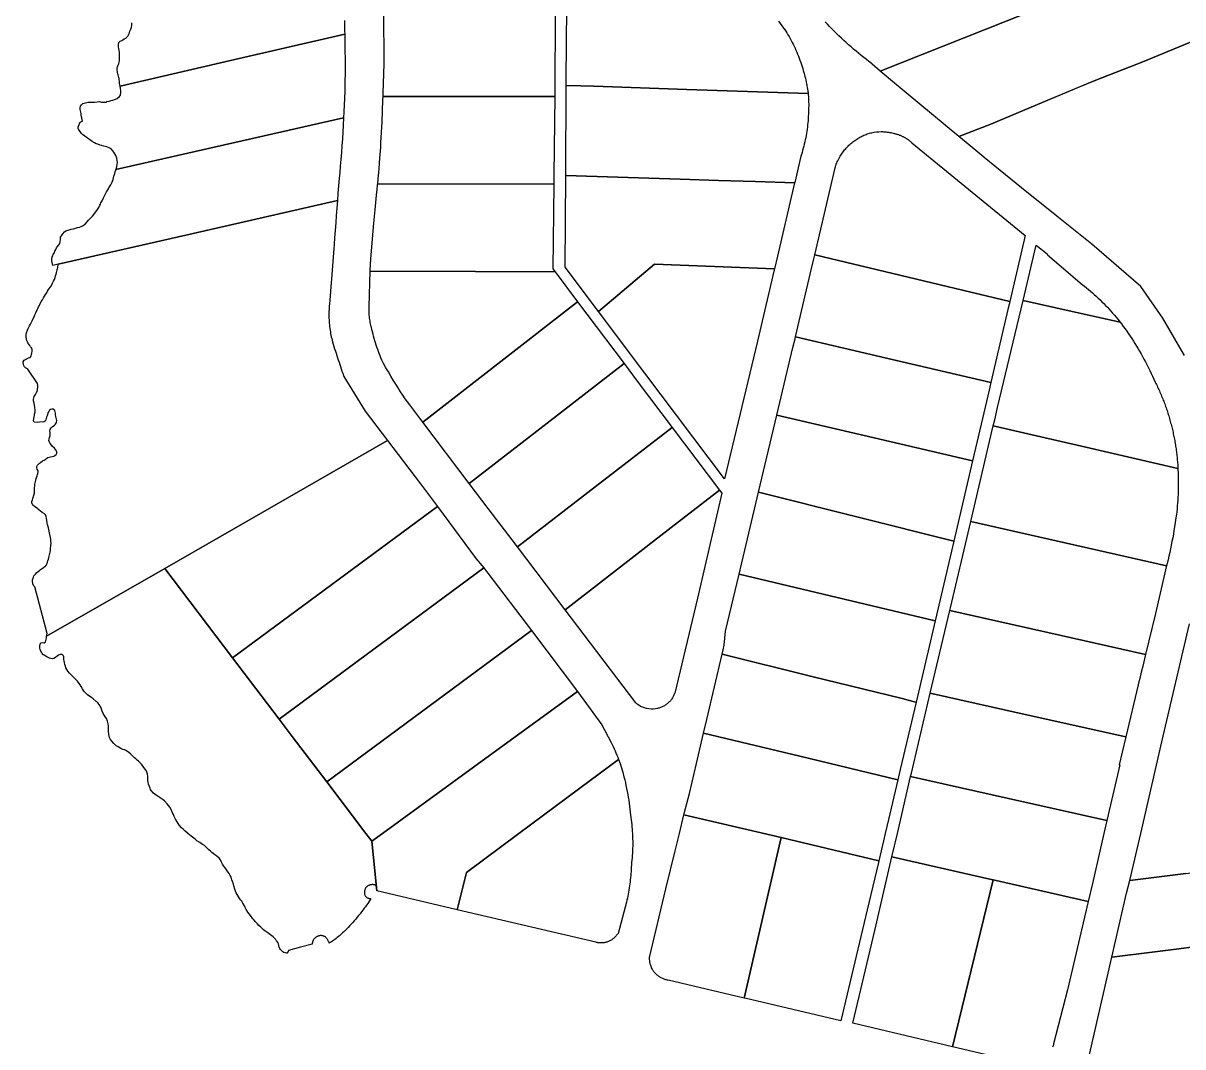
# Model space of a CAD drawing. Header units: metres. Extents: x 3 to 1005126, y 39 to 4383651.
# Drawn here: x 478398.3 to 478694.4, y 4365740.9 to 4366002.3 of the extents above; entities that cross this region are included whole.
import ezdxf

# ---------------------------------------------------------------- set-up
doc = ezdxf.new("R2010")
doc.units = ezdxf.units.M
doc.header["$MEASUREMENT"] = 0
doc.layers.add('TM_Llucmajor', color=7, linetype='Continuous')

msp = doc.modelspace()

# ---------------------------------------------------------------- linework, layer by layer
at = {"layer": 'TM_Llucmajor', "linetype": 'Continuous', "flags": 128}
for points in [[(478691.7, 4366019.76), (478617.08, 4365990.08), (478614.37, 4365992.41), (478614.23, 4365992.53), (478613.57, 4365993.04), (478612.9, 4365993.56), (478612.25, 4365994.08), (478611.59, 4365994.61), (478610.95, 4365995.15), (478610.31, 4365995.69), (478609.67, 4365996.24), (478609.04, 4365996.79), (478608.41, 4365997.35), (478607.79, 4365997.92), (478607.18, 4365998.49), (478606.57, 4365999.07), (478605.97, 4365999.65), (478605.37, 4366000.24), (478604.77, 4366000.83), (478604.19, 4366001.43), (478603.61, 4366002.04), (478603.03, 4366002.65)], [(478591.13, 4366002.85), (478592.62, 4366000.72), (478592.68, 4366000.76), (478592.98, 4366000.29), (478593.27, 4365999.82), (478593.55, 4365999.35), (478593.83, 4365998.87), (478594.1, 4365998.38), (478594.37, 4365997.89), (478594.62, 4365997.4), (478594.87, 4365996.91), (478595.12, 4365996.41), (478595.35, 4365995.9), (478595.58, 4365995.4), (478595.8, 4365994.89), (478596.01, 4365994.38), (478596.22, 4365993.86), (478596.42, 4365993.34), (478596.61, 4365992.82), (478596.79, 4365992.3), (478596.97, 4365991.77), (478597.14, 4365991.24), (478597.3, 4365990.71), (478597.45, 4365990.18), (478597.64, 4365989.49), (478597.75, 4365989.14), (478597.87, 4365988.68), (478598, 4365988.22), (478598.11, 4365987.76), (478598.21, 4365987.3), (478598.31, 4365986.83), (478598.4, 4365986.37), (478598.48, 4365985.9), (478598.55, 4365985.43), (478598.67, 4365984.49), (478598.68, 4365984.36), (478598.68, 4365984.36), (478567.72, 4365985.4), (478544, 4365986.19), (478540.66, 4365986.31), (478536.88, 4365986.43), (478536.89, 4365987.92), (478537.04, 4366006.39)], [(478480.27, 4366003), (478480.29, 4366002.13), (478480.33, 4366001.25), (478480.34, 4366000.37), (478480.38, 4365999.47), (478451.22, 4365992.74), (478422.99, 4365986.22), (478422.99, 4365986.22), (478422.89, 4365986.86), (478422.84, 4365987.46), (478422.76, 4365987.83), (478422.78, 4365988.16), (478422.7, 4365988.46), (478422.62, 4365988.77), (478422.53, 4365989.09), (478422.45, 4365989.39), (478422.37, 4365989.68), (478422.3, 4365989.99), (478422.26, 4365990.34), (478422.21, 4365990.69), (478422.35, 4365991.15), (478422.43, 4365991.44), (478422.63, 4365991.75), (478422.7, 4365992.05), (478422.75, 4365992.36), (478422.82, 4365992.68), (478422.85, 4365993), (478422.88, 4365993.31), (478422.84, 4365993.8), (478422.83, 4365994.13), (478422.83, 4365994.47), (478422.81, 4365994.97), (478422.75, 4365995.35), (478422.67, 4365995.77), (478422.61, 4365996.26), (478422.58, 4365996.94), (478422.67, 4365997.33), (478423.06, 4365997.72), (478423.41, 4365997.91), (478423.7, 4365998.05), (478424.08, 4365998.27), (478424.44, 4365998.5), (478424.73, 4365998.72), (478424.98, 4365998.98), (478425.24, 4365999.51), (478425.36, 4365999.85), (478425.5, 4366000.25), (478425.72, 4366000.79), (478425.94, 4366001.31), (478426.04, 4366001.67), (478426.04, 4366002.03), (478425.97, 4366002.36)], [(478694.82, 4365917.46), (478689.23, 4365927), (478683.63, 4365935.07), (478671.14, 4365945.87), (478662.23, 4365953.04), (478653.21, 4365960.27), (478643.66, 4365968.01), (478643.55, 4365968.09), (478639.02, 4365971.81), (478637.16, 4365973.36), (478645.31, 4365976.49), (478657.25, 4365981.53), (478668.02, 4365986.03), (478672.17, 4365987.77), (478684.16, 4365992.46), (478699.79, 4365998.9)], [(478695.14, 4365785.1), (478680.82, 4365783.31), (478680.82, 4365783.31), (478683.62, 4365795.35), (478687.67, 4365812.77), (478689.04, 4365818.76), (478696.11, 4365848.86)], [(478654.06, 4365736.51), (478635.54, 4365740.88), (478645.98, 4365783.49), (478670.22, 4365777.99), (478670.22, 4365777.99), (478664.89, 4365755.4), (478661.39, 4365741.64), (478661.36, 4365741.5), (478661.32, 4365741.37), (478661.28, 4365741.23), (478661.23, 4365741.09), (478661.18, 4365740.96), (478661.13, 4365740.82)]]:
    msp.add_lwpolyline(points, dxfattribs=at)
for points in [[(478617.08, 4365990.08), (478691.7, 4366019.76), (478692.4, 4366017.96), (478695.52, 4366009.92), (478697.66, 4366004.41), (478699.79, 4365998.9), (478684.16, 4365992.46), (478672.17, 4365987.77), (478657.25, 4365981.53), (478645.31, 4365976.49), (478637.16, 4365973.36), (478620.23, 4365987.44), (478617.59, 4365989.64), (478617.08, 4365990.08)], [(478534, 4365983.55), (478512.26, 4365983.58), (478490.16, 4365983.6), (478490.19, 4365984.5), (478490.27, 4365986.82), (478490.4, 4365992.02), (478490.34, 4366005.31), (478490.31, 4366006.31), (478512.25, 4366006.33), (478534.13, 4366006.37), (478534, 4365983.55)], [(478421.95, 4365964.93), (478422.05, 4365965.25), (478422.2, 4365965.73), (478422.26, 4365966.23), (478422.31, 4365966.74), (478422.26, 4365967.27), (478422.14, 4365967.81), (478421.87, 4365968.51), (478421.67, 4365968.95), (478421.43, 4365969.35), (478421.15, 4365969.73), (478420.72, 4365970.19), (478420.38, 4365970.37), (478419.61, 4365970.73), (478419.2, 4365970.85), (478418.83, 4365970.93), (478418.29, 4365971.07), (478417.91, 4365971.19), (478417.29, 4365971.37), (478416.88, 4365971.53), (478416.46, 4365971.74), (478415.91, 4365972.05), (478415.55, 4365972.3), (478415.19, 4365972.57), (478414.66, 4365972.98), (478414.32, 4365973.23), (478413.96, 4365973.44), (478413.4, 4365973.87), (478413.15, 4365974.14), (478412.78, 4365974.6), (478412.45, 4365975.09), (478412.3, 4365975.45), (478412.33, 4365975.75), (478412.42, 4365976.04), (478412.52, 4365976.39), (478412.84, 4365977.04), (478413.15, 4365977.18), (478413.38, 4365977.32), (478413.34, 4365977.69), (478413.26, 4365978.11), (478413.18, 4365978.42), (478413.09, 4365978.95), (478413.02, 4365979.27), (478412.85, 4365979.92), (478412.82, 4365980.28), (478412.81, 4365980.68), (478412.92, 4365981.07), (478413.11, 4365981.41), (478413.5, 4365981.75), (478413.79, 4365981.89), (478414.81, 4365982.09), (478416.04, 4365982.1), (478416.54, 4365982.17), (478417.78, 4365982.26), (478418.27, 4365982.15), (478419.33, 4365982.15), (478419.64, 4365982.27), (478420.18, 4365982.4), (478420.69, 4365982.52), (478421.18, 4365982.67), (478421.83, 4365982.92), (478422.25, 4365983.06), (478422.89, 4365983.54), (478423.08, 4365983.88), (478423.21, 4365984.7), (478423.18, 4365985.15), (478423.13, 4365985.6), (478422.99, 4365986.22), (478451.22, 4365992.74), (478480.38, 4365999.47), (478480.41, 4365997.74), (478480.41, 4365996.86), (478480.43, 4365995.98), (478480.43, 4365995.1), (478480.46, 4365993.34), (478480.46, 4365990.7), (478480.44, 4365989.82), (478480.44, 4365988.94), (478480.43, 4365988.06), (478480.41, 4365987.18), (478480.41, 4365986.3), (478480.39, 4365985.42), (478480.38, 4365984.92), (478480.32, 4365983.18), (478480.16, 4365979.7), (478480.08, 4365978.12), (478421.95, 4365964.93)], [(478595.24, 4365961.51), (478585.28, 4365961.83), (478575.77, 4365962.15), (478566.01, 4365962.47), (478536.78, 4365963.44), (478536.88, 4365986.43), (478540.66, 4365986.31), (478544, 4365986.19), (478567.72, 4365985.4), (478598.68, 4365984.36), (478598.72, 4365984.02), (478598.76, 4365983.54), (478598.82, 4365982.6), (478598.83, 4365982.12), (478598.84, 4365981.65), (478598.84, 4365981.17), (478598.83, 4365980.7), (478598.81, 4365980.22), (478598.79, 4365979.75), (478598.78, 4365979.62), (478598.76, 4365979.08), (478598.74, 4365978.53), (478598.71, 4365977.98), (478598.67, 4365977.43), (478598.63, 4365976.87), (478598.57, 4365976.33), (478598.51, 4365975.78), (478598.44, 4365975.23), (478598.36, 4365974.68), (478598.27, 4365974.14), (478598.17, 4365973.59), (478598.07, 4365973.05), (478597.96, 4365972.51), (478597.84, 4365971.97), (478597.71, 4365971.43), (478597.58, 4365970.9), (478597.44, 4365970.36), (478597.29, 4365969.83), (478597.13, 4365969.3), (478596.96, 4365968.77), (478596.81, 4365968.31), (478595.27, 4365961.65), (478595.24, 4365961.51)], [(478533.76, 4365961.17), (478488.79, 4365961.29), (478488.89, 4365962.54), (478489.05, 4365964.2), (478489.13, 4365965.22), (478489.23, 4365966.56), (478489.33, 4365967.79), (478489.54, 4365970.64), (478489.62, 4365971.82), (478489.91, 4365977.03), (478490.04, 4365979.97), (478490.13, 4365982.66), (478490.16, 4365983.6), (478512.26, 4365983.58), (478534, 4365983.55), (478533.96, 4365976.99), (478533.79, 4365963.5), (478533.76, 4365961.17)], [(478407.19, 4365940.74), (478405.86, 4365940.43), (478405.69, 4365941.2), (478405.57, 4365941.59), (478405.58, 4365942.03), (478405.68, 4365942.6), (478405.79, 4365942.88), (478405.95, 4365943.21), (478406.21, 4365943.74), (478406.34, 4365944.05), (478406.61, 4365944.54), (478406.8, 4365944.9), (478407.03, 4365945.25), (478407.38, 4365945.73), (478407.61, 4365946.01), (478407.73, 4365946.44), (478407.76, 4365947.18), (478407.82, 4365947.64), (478408.01, 4365948), (478408.4, 4365948.49), (478408.82, 4365948.99), (478409.17, 4365949.26), (478410.01, 4365949.56), (478410.53, 4365949.7), (478411.09, 4365949.8), (478412.13, 4365950.08), (478412.6, 4365950.21), (478413.04, 4365950.35), (478413.43, 4365950.55), (478414.06, 4365950.97), (478414.62, 4365951.6), (478414.97, 4365951.99), (478415.75, 4365952.81), (478415.94, 4365953.04), (478416.56, 4365953.78), (478417.23, 4365954.72), (478417.39, 4365954.99), (478417.56, 4365955.25), (478417.85, 4365955.83), (478417.98, 4365956.11), (478418.1, 4365956.41), (478418.38, 4365956.93), (478418.8, 4365957.7), (478419.03, 4365958.2), (478419.28, 4365958.71), (478419.56, 4365959.21), (478420, 4365959.98), (478420.16, 4365960.24), (478420.63, 4365961), (478420.9, 4365961.5), (478421.06, 4365961.95), (478421.19, 4365962.4), (478421.32, 4365962.82), (478421.44, 4365963.26), (478421.64, 4365963.91), (478421.76, 4365964.33), (478421.89, 4365964.77), (478421.95, 4365964.93), (478480.08, 4365978.12), (478479.97, 4365976.22), (478479.76, 4365972.74), (478479.64, 4365971), (478479.51, 4365969.26), (478479.38, 4365967.53), (478479.23, 4365965.79), (478479.09, 4365964.05), (478478.96, 4365962.69), (478478.79, 4365960.79), (478478.63, 4365958.89), (478478.48, 4365957.06), (478441.68, 4365948.63), (478407.19, 4365940.74)], [(478650.17, 4365931.19), (478600.37, 4365943.15), (478605.56, 4365965.33), (478605.66, 4365965.65), (478605.88, 4365966.27), (478606.01, 4365966.57), (478606.13, 4365966.87), (478606.27, 4365967.17), (478606.41, 4365967.46), (478606.73, 4365968.04), (478606.89, 4365968.32), (478607.06, 4365968.6), (478607.24, 4365968.87), (478607.62, 4365969.41), (478607.82, 4365969.67), (478608.02, 4365969.92), (478608.23, 4365970.17), (478608.45, 4365970.42), (478608.67, 4365970.65), (478608.9, 4365970.89), (478609.13, 4365971.12), (478609.37, 4365971.34), (478609.62, 4365971.56), (478609.87, 4365971.77), (478610.13, 4365971.97), (478610.35, 4365972.15), (478610.59, 4365972.34), (478610.84, 4365972.52), (478611.09, 4365972.69), (478611.35, 4365972.85), (478611.6, 4365973.01), (478611.87, 4365973.16), (478612.13, 4365973.3), (478612.4, 4365973.44), (478612.68, 4365973.57), (478612.95, 4365973.69), (478613.23, 4365973.8), (478613.52, 4365973.91), (478613.8, 4365974.01), (478614.38, 4365974.19), (478614.68, 4365974.26), (478614.97, 4365974.33), (478615.57, 4365974.45), (478616.17, 4365974.53), (478616.47, 4365974.56), (478616.77, 4365974.58), (478617.37, 4365974.6), (478617.68, 4365974.6), (478617.98, 4365974.59), (478618.28, 4365974.57), (478618.58, 4365974.54), (478618.89, 4365974.51), (478619.19, 4365974.47), (478619.48, 4365974.42), (478619.78, 4365974.36), (478620.08, 4365974.29), (478620.37, 4365974.22), (478620.66, 4365974.14), (478620.82, 4365974.1), (478620.97, 4365974.07), (478621.13, 4365974.03), (478621.28, 4365973.98), (478621.44, 4365973.94), (478621.59, 4365973.89), (478621.75, 4365973.84), (478621.9, 4365973.78), (478622.05, 4365973.73), (478622.2, 4365973.67), (478622.35, 4365973.6), (478622.5, 4365973.54), (478622.65, 4365973.47), (478622.8, 4365973.4), (478622.95, 4365973.33), (478623.09, 4365973.26), (478623.23, 4365973.18), (478623.38, 4365973.1), (478623.52, 4365973.02), (478623.66, 4365972.93), (478623.8, 4365972.85), (478623.93, 4365972.76), (478624.07, 4365972.67), (478624.2, 4365972.58), (478624.33, 4365972.48), (478624.46, 4365972.38), (478624.59, 4365972.28), (478624.72, 4365972.18), (478624.84, 4365972.08), (478624.96, 4365971.98), (478625.08, 4365971.87), (478625.2, 4365971.76), (478654.09, 4365948.04), (478650.17, 4365931.19)], [(478545.18, 4365928.7), (478536.68, 4365940), (478536.78, 4365963.44), (478566.01, 4365962.47), (478575.77, 4365962.15), (478585.28, 4365961.83), (478595.24, 4365961.51), (478590.85, 4365942.77), (478590.09, 4365939.53), (478559.5, 4365940.78), (478545.18, 4365928.7)], [(478534.06, 4365938.79), (478513.73, 4365938.87), (478486.86, 4365938.98), (478486.87, 4365939.25), (478487.07, 4365942.13), (478487.8, 4365951.24), (478488.11, 4365954.61), (478488.5, 4365958.41), (478488.64, 4365959.86), (478488.76, 4365960.99), (478488.79, 4365961.29), (478533.76, 4365961.17), (478533.5, 4365939.53), (478534.06, 4365938.79)], [(478476.83, 4365935.08), (478476.72, 4365933.77), (478476.63, 4365932.68), (478476.54, 4365931.59), (478476.45, 4365930.5), (478476.41, 4365930.09), (478476.38, 4365929.65), (478476.35, 4365929.21), (478476.34, 4365928.77), (478476.33, 4365928.33), (478476.33, 4365927.89), (478476.33, 4365927.45), (478476.34, 4365927), (478476.36, 4365926.56), (478476.39, 4365926.12), (478476.42, 4365925.68), (478476.46, 4365925.24), (478476.5, 4365924.8), (478476.56, 4365924.36), (478476.62, 4365923.92), (478476.69, 4365923.48), (478476.76, 4365923.05), (478476.84, 4365922.61), (478476.93, 4365922.18), (478477.03, 4365921.75), (478477.13, 4365921.32), (478477.24, 4365920.89), (478477.43, 4365920.29), (478477.61, 4365919.72), (478477.79, 4365919.15), (478477.98, 4365918.57), (478478.16, 4365918), (478478.35, 4365917.43), (478478.54, 4365916.87), (478478.72, 4365916.3), (478478.91, 4365915.73), (478479.1, 4365915.16), (478479.29, 4365914.59), (478479.47, 4365914.03), (478479.66, 4365913.47), (478479.85, 4365912.9), (478480.04, 4365912.34), (478480.14, 4365912.03), (478485.56, 4365903.18), (478491.25, 4365895.74), (478434.39, 4365863.04), (478404.2, 4365845.73), (478404.41, 4365846.39), (478401.2, 4365858.33), (478400.92, 4365858.71), (478400.71, 4365859.1), (478400.64, 4365859.85), (478400.66, 4365860.18), (478400.86, 4365860.81), (478400.98, 4365861.13), (478401.38, 4365861.59), (478401.78, 4365862.02), (478402.08, 4365862.26), (478402.39, 4365862.53), (478402.66, 4365862.76), (478402.97, 4365862.98), (478403.32, 4365863.19), (478403.94, 4365863.69), (478404.21, 4365863.97), (478404.47, 4365864.64), (478404.58, 4365865.01), (478404.7, 4365865.41), (478404.79, 4365865.82), (478404.9, 4365866.21), (478404.97, 4365866.54), (478405.16, 4365867.21), (478405.22, 4365867.63), (478405.27, 4365868.04), (478405.34, 4365868.89), (478405.38, 4365869.48), (478405.35, 4365870.12), (478405.32, 4365870.53), (478405.27, 4365870.94), (478405.04, 4365871.75), (478404.95, 4365872.18), (478404.78, 4365873.02), (478404.69, 4365873.42), (478404.47, 4365874.24), (478404.4, 4365874.61), (478404.3, 4365875.39), (478404.23, 4365875.81), (478404.12, 4365876.35), (478403.91, 4365876.76), (478403.7, 4365876.99), (478403.11, 4365877.37), (478402.68, 4365877.71), (478402.28, 4365878.03), (478402.01, 4365878.24), (478401.39, 4365878.69), (478401.08, 4365878.93), (478400.82, 4365879.15), (478400.5, 4365879.71), (478400.48, 4365880.13), (478400.61, 4365880.57), (478400.7, 4365880.88), (478400.79, 4365881.19), (478400.96, 4365881.76), (478401.11, 4365882.26), (478401.18, 4365882.64), (478401.16, 4365883.2), (478401.17, 4365883.58), (478401.22, 4365884.25), (478401.25, 4365884.57), (478401.28, 4365884.9), (478401.46, 4365885.56), (478401.58, 4365885.98), (478401.67, 4365886.27), (478401.79, 4365886.69), (478401.89, 4365887.01), (478401.98, 4365887.3), (478402.09, 4365887.69), (478402.05, 4365887.99), (478401.84, 4365888.39), (478401.7, 4365888.72), (478401.7, 4365889.07), (478401.91, 4365889.43), (478402.43, 4365889.96), (478402.67, 4365890.14), (478403.2, 4365890.53), (478403.62, 4365890.74), (478403.9, 4365890.91), (478404.27, 4365891.19), (478404.55, 4365891.36), (478405.2, 4365891.52), (478405.64, 4365891.6), (478406.06, 4365891.75), (478406.35, 4365891.87), (478406.71, 4365892.12), (478406.85, 4365892.51), (478406.82, 4365892.81), (478406.48, 4365893.46), (478406.23, 4365893.74), (478405.66, 4365894.28), (478405.45, 4365894.53), (478405.12, 4365894.99), (478404.95, 4365895.33), (478404.83, 4365895.76), (478404.88, 4365896.08), (478405.01, 4365896.52), (478405.15, 4365896.98), (478405.18, 4365897.43), (478405.14, 4365897.73), (478405.06, 4365898.17), (478405.12, 4365898.57), (478405.38, 4365898.95), (478405.68, 4365899.22), (478406.26, 4365899.67), (478406.49, 4365899.9), (478406.77, 4365900.34), (478406.86, 4365900.81), (478406.78, 4365901.15), (478406.57, 4365901.86), (478406.52, 4365902.39), (478406.49, 4365902.71), (478406.43, 4365903.07), (478406.35, 4365903.38), (478405.92, 4365903.76), (478405.53, 4365903.71), (478405.25, 4365903.6), (478404.98, 4365903.45), (478404.81, 4365903.17), (478404.56, 4365902.76), (478404.43, 4365902.3), (478404.34, 4365901.99), (478404.24, 4365901.67), (478404.14, 4365901.34), (478404.05, 4365901.04), (478403.9, 4365900.66), (478403.63, 4365900.51), (478402.4, 4365900.38), (478402, 4365900.29), (478401.05, 4365900.4), (478400.89, 4365900.76), (478400.97, 4365901.34), (478401.04, 4365901.76), (478401.11, 4365902.16), (478401.18, 4365902.45), (478401.3, 4365903.02), (478401.34, 4365903.42), (478401.27, 4365904.24), (478401.18, 4365904.64), (478401.02, 4365905.23), (478400.91, 4365905.85), (478400.89, 4365906.27), (478401.06, 4365906.99), (478401.38, 4365907.44), (478401.68, 4365907.95), (478401.84, 4365908.28), (478401.92, 4365908.65), (478402.01, 4365909.44), (478401.96, 4365909.83), (478401.91, 4365910.24), (478399.42, 4365913.92), (478399.33, 4365914.06), (478398.88, 4365914.3), (478398.63, 4365914.51), (478398.42, 4365914.84), (478398.31, 4365915.2), (478398.26, 4365915.51), (478398.27, 4365915.82), (478398.53, 4365916.22), (478398.84, 4365916.43), (478399.14, 4365916.61), (478399.6, 4365916.81), (478400.04, 4365916.95), (478400.26, 4365917.26), (478400.4, 4365917.74), (478400.42, 4365918.04), (478400.57, 4365918.54), (478400.58, 4365918.93), (478400.37, 4365919.35), (478400.15, 4365919.67), (478399.92, 4365919.99), (478399.66, 4365920.33), (478399.46, 4365920.64), (478399.32, 4365920.93), (478399.13, 4365921.43), (478399.06, 4365921.74), (478399.01, 4365922.07), (478399.03, 4365922.77), (478399.14, 4365923.22), (478399.35, 4365923.93), (478399.49, 4365924.33), (478399.69, 4365924.64), (478399.89, 4365924.98), (478400.15, 4365925.44), (478400.54, 4365926.25), (478400.72, 4365926.67), (478401.04, 4365927.33), (478401.27, 4365927.82), (478401.46, 4365928.31), (478401.82, 4365929.1), (478401.97, 4365929.47), (478402.16, 4365929.83), (478402.35, 4365930.13), (478402.51, 4365930.46), (478402.86, 4365931.23), (478403.15, 4365931.69), (478403.43, 4365932.15), (478403.72, 4365932.58), (478403.98, 4365933.03), (478404.25, 4365933.45), (478404.5, 4365933.86), (478404.76, 4365934.26), (478405.01, 4365934.62), (478405.38, 4365935.16), (478405.74, 4365935.87), (478405.99, 4365936.38), (478406.22, 4365936.85), (478406.4, 4365937.32), (478406.52, 4365937.74), (478406.65, 4365938.18), (478406.77, 4365938.59), (478406.86, 4365938.96), (478406.94, 4365939.29), (478407.02, 4365939.6), (478407.1, 4365939.91), (478407.19, 4365940.74), (478441.68, 4365948.63), (478478.48, 4365957.06), (478478.33, 4365955.08), (478478.19, 4365953.18), (478478.05, 4365951.28), (478477.92, 4365949.37), (478477.79, 4365947.47), (478477.68, 4365945.82), (478477.6, 4365944.72), (478477.51, 4365943.63), (478477.43, 4365942.53), (478477.35, 4365941.43), (478477.26, 4365940.34), (478477.17, 4365939.24), (478477.08, 4365938.15), (478476.99, 4365937.05), (478476.91, 4365935.96), (478476.83, 4365935.08)], [(478678.36, 4365925.98), (478666.16, 4365928.68), (478653.58, 4365931.46), (478656.96, 4365945.64), (478659.71, 4365943.37), (478659.78, 4365943.26), (478659.84, 4365943.15), (478668.7, 4365935.57), (478669.23, 4365935.15), (478669.75, 4365934.73), (478670.26, 4365934.31), (478670.76, 4365933.88), (478671.27, 4365933.44), (478671.76, 4365933), (478672.26, 4365932.55), (478672.74, 4365932.09), (478673.23, 4365931.63), (478673.7, 4365931.17), (478674.18, 4365930.7), (478674.64, 4365930.22), (478675.11, 4365929.74), (478675.56, 4365929.26), (478676.01, 4365928.76), (478676.46, 4365928.27), (478676.9, 4365927.77), (478677.33, 4365927.26), (478677.76, 4365926.75), (478677.81, 4365926.69), (478678.36, 4365925.98)], [(478645.35, 4365910.51), (478620.18, 4365916.39), (478595.46, 4365922.17), (478599.56, 4365939.66), (478600.14, 4365942.13), (478600.37, 4365943.15), (478650.17, 4365931.19), (478650, 4365930.48), (478649.71, 4365929.21), (478645.35, 4365910.51)], [(478500.28, 4365900.4), (478496.97, 4365904.79), (478496.41, 4365905.56), (478495.83, 4365906.39), (478495.23, 4365907.26), (478494.62, 4365908.18), (478493.99, 4365909.14), (478493.37, 4365910.13), (478492.74, 4365911.15), (478492.12, 4365912.19), (478491.5, 4365913.24), (478490.89, 4365914.29), (478490.3, 4365915.35), (478490.08, 4365915.75), (478489.85, 4365916.28), (478489.62, 4365916.81), (478489.4, 4365917.36), (478489.19, 4365917.9), (478488.98, 4365918.45), (478488.78, 4365919), (478488.59, 4365919.55), (478488.41, 4365920.11), (478488.23, 4365920.66), (478488.06, 4365921.22), (478487.9, 4365921.78), (478487.74, 4365922.35), (478487.59, 4365922.91), (478487.45, 4365923.48), (478487.32, 4365924.05), (478487.2, 4365924.61), (478487.14, 4365924.82), (478487.05, 4365925.18), (478486.97, 4365925.54), (478486.89, 4365925.9), (478486.83, 4365926.27), (478486.77, 4365926.63), (478486.72, 4365927), (478486.67, 4365927.37), (478486.64, 4365927.74), (478486.61, 4365928.11), (478486.59, 4365928.48), (478486.57, 4365928.85), (478486.57, 4365929.22), (478486.57, 4365929.59), (478486.58, 4365929.97), (478486.86, 4365938.98), (478513.73, 4365938.87), (478534.06, 4365938.79), (478539.84, 4365931.1), (478520.24, 4365915.89), (478500.28, 4365900.4)], [(478590.09, 4365939.53), (478590.03, 4365939.28), (478585.77, 4365921.13), (478577.37, 4365885.9), (478557.03, 4365912.95), (478545.18, 4365928.7), (478559.5, 4365940.78), (478590.09, 4365939.53)], [(478512.16, 4365884.72), (478500.28, 4365900.4), (478520.24, 4365915.89), (478539.84, 4365931.1), (478551.71, 4365915.35), (478532.06, 4365900.13), (478512.16, 4365884.72)], [(478693.12, 4365888.58), (478669.62, 4365894.03), (478657.04, 4365896.91), (478645.96, 4365899.44), (478646.34, 4365901.04), (478647.08, 4365904.14), (478653.58, 4365931.46), (478666.16, 4365928.68), (478678.36, 4365925.98), (478678.73, 4365925.48), (478679.17, 4365924.87), (478679.62, 4365924.25), (478680.06, 4365923.63), (478680.49, 4365923), (478680.91, 4365922.37), (478681.33, 4365921.74), (478681.74, 4365921.1), (478682.15, 4365920.46), (478682.55, 4365919.81), (478682.94, 4365919.16), (478683.33, 4365918.5), (478683.71, 4365917.84), (478684.08, 4365917.18), (478684.45, 4365916.51), (478684.81, 4365915.85), (478685.16, 4365915.17), (478685.51, 4365914.49), (478685.85, 4365913.81), (478685.95, 4365913.6), (478686.31, 4365912.86), (478686.66, 4365912.12), (478687, 4365911.38), (478687.33, 4365910.64), (478687.49, 4365910.32), (478687.64, 4365910), (478687.8, 4365909.68), (478687.95, 4365909.35), (478688.1, 4365909.03), (478688.25, 4365908.71), (478688.4, 4365908.38), (478688.54, 4365908.05), (478688.68, 4365907.72), (478688.82, 4365907.39), (478688.96, 4365907.06), (478689.1, 4365906.73), (478689.23, 4365906.4), (478689.36, 4365906.06), (478689.49, 4365905.73), (478689.62, 4365905.39), (478689.75, 4365905.06), (478689.87, 4365904.72), (478689.99, 4365904.38), (478690.11, 4365904.04), (478690.23, 4365903.7), (478690.34, 4365903.36), (478690.45, 4365903.02), (478690.56, 4365902.68), (478690.67, 4365902.33), (478690.78, 4365901.99), (478690.88, 4365901.64), (478690.98, 4365901.3), (478691.08, 4365900.95), (478691.18, 4365900.6), (478691.27, 4365900.26), (478691.37, 4365899.91), (478691.46, 4365899.56), (478691.54, 4365899.21), (478691.63, 4365898.86), (478691.71, 4365898.51), (478691.8, 4365898.16), (478691.87, 4365897.81), (478691.95, 4365897.46), (478692.03, 4365897.11), (478692.1, 4365896.75), (478692.17, 4365896.4), (478692.23, 4365896.05), (478692.3, 4365895.69), (478692.36, 4365895.34), (478692.42, 4365894.98), (478692.48, 4365894.63), (478692.54, 4365894.27), (478692.59, 4365893.92), (478692.64, 4365893.56), (478692.69, 4365893.21), (478692.74, 4365892.85), (478692.78, 4365892.5), (478692.83, 4365892.14), (478692.87, 4365891.79), (478692.9, 4365891.43), (478692.94, 4365891.07), (478692.97, 4365890.72), (478693, 4365890.36), (478693.03, 4365890), (478693.06, 4365889.65), (478693.08, 4365889.29), (478693.1, 4365888.94), (478693.12, 4365888.58)], [(478640.69, 4365890.55), (478615.52, 4365896.43), (478590.73, 4365902.22), (478594.83, 4365919.48), (478595.35, 4365921.68), (478595.46, 4365922.17), (478620.18, 4365916.39), (478645.35, 4365910.51), (478644.91, 4365908.61), (478643.23, 4365901.37), (478640.69, 4365890.55)], [(478524.44, 4365868.55), (478517, 4365878.34), (478512.16, 4365884.72), (478532.06, 4365900.13), (478551.71, 4365915.35), (478555.07, 4365910.9), (478563.97, 4365899.08), (478544.31, 4365883.89), (478524.44, 4365868.55)], [(478635.89, 4365870.04), (478586.05, 4365882.5), (478590.73, 4365902.22), (478615.52, 4365896.43), (478640.69, 4365890.55), (478635.89, 4365870.04)], [(478536.68, 4365852.45), (478524.44, 4365868.55), (478544.31, 4365883.89), (478563.97, 4365899.08), (478576.03, 4365883.07), (478567.48, 4365876.41), (478559.24, 4365870), (478556.47, 4365867.85), (478536.68, 4365852.45)], [(478690.21, 4365863.7), (478640.22, 4365875.06), (478645.96, 4365899.44), (478657.04, 4365896.91), (478669.62, 4365894.03), (478693.12, 4365888.58), (478693.18, 4365887.12), (478693.2, 4365886.38), (478693.21, 4365885.64), (478693.22, 4365884.91), (478693.2, 4365883.43), (478693.18, 4365882.69), (478693.15, 4365881.96), (478693.12, 4365881.22), (478693.08, 4365880.48), (478693.02, 4365879.74), (478692.97, 4365879.01), (478692.9, 4365878.27), (478692.83, 4365877.54), (478692.74, 4365876.81), (478692.7, 4365876.46), (478692.28, 4365873.64), (478692.12, 4365872.71), (478691.96, 4365871.77), (478691.79, 4365870.85), (478691.61, 4365869.91), (478691.23, 4365868.05), (478691.03, 4365867.12), (478690.82, 4365866.2), (478690.6, 4365865.27), (478690.21, 4365863.7)], [(478434.39, 4365863.04), (478491.25, 4365895.74), (478499.7, 4365884.69), (478504.03, 4365878.86), (478451.74, 4365840.19), (478434.39, 4365863.04)], [(478576.03, 4365883.07), (478576.66, 4365882.25), (478570.41, 4365855.46), (478564.63, 4365831.21), (478564.6, 4365831.13), (478564.52, 4365830.93), (478564.44, 4365830.73), (478564.34, 4365830.53), (478564.24, 4365830.34), (478564.14, 4365830.15), (478564.03, 4365829.96), (478563.9, 4365829.78), (478563.78, 4365829.6), (478563.65, 4365829.43), (478563.51, 4365829.26), (478563.36, 4365829.1), (478563.21, 4365828.94), (478563.05, 4365828.79), (478562.89, 4365828.64), (478562.73, 4365828.5), (478562.55, 4365828.37), (478562.38, 4365828.24), (478562.2, 4365828.12), (478562.01, 4365828), (478561.82, 4365827.9), (478561.63, 4365827.79), (478561.43, 4365827.7), (478561.23, 4365827.61), (478561.03, 4365827.53), (478560.83, 4365827.46), (478560.62, 4365827.4), (478560.41, 4365827.34), (478560.2, 4365827.29), (478559.68, 4365827.19), (478559.14, 4365827.14), (478558.58, 4365827.13), (478558.02, 4365827.18), (478557.46, 4365827.27), (478556.92, 4365827.41), (478556.4, 4365827.6), (478555.91, 4365827.83), (478555.46, 4365828.1), (478555.06, 4365828.4), (478554.71, 4365828.72), (478536.68, 4365852.45), (478556.47, 4365867.85), (478559.24, 4365870), (478567.48, 4365876.41), (478576.03, 4365883.07)], [(478631.11, 4365849.64), (478581.09, 4365861.61), (478586.05, 4365882.5), (478635.89, 4365870.04), (478631.11, 4365849.64)], [(478451.74, 4365840.19), (478504.03, 4365878.86), (478513.95, 4365865.51), (478515.88, 4365863.17), (478463.64, 4365824.53), (478451.74, 4365840.19)], [(478684.85, 4365841.06), (478659.94, 4365846.67), (478634.87, 4365852.3), (478635.02, 4365852.97), (478639.88, 4365873.63), (478640.22, 4365875.06), (478690.21, 4365863.7), (478690.14, 4365863.43), (478689.8, 4365861.95), (478687.36, 4365851.5), (478684.85, 4365841.06)], [(478430.24, 4365807.97), (478430.14, 4365808.48), (478430.11, 4365808.93), (478430.1, 4365809.56), (478430.07, 4365810.01), (478430, 4365810.48), (478429.86, 4365810.99), (478429.64, 4365811.45), (478429.35, 4365811.89), (478428.86, 4365812.49), (478428.43, 4365813.06), (478428.15, 4365813.41), (478427.72, 4365813.85), (478427.4, 4365814.11), (478427.05, 4365814.4), (478426.69, 4365814.67), (478426.15, 4365815.23), (478425.76, 4365815.6), (478425.11, 4365816.1), (478424.49, 4365816.53), (478424.12, 4365816.69), (478423.68, 4365816.84), (478423.2, 4365817.04), (478422.47, 4365817.45), (478422.03, 4365817.74), (478421.43, 4365818.32), (478420.86, 4365818.94), (478420.54, 4365819.39), (478420.31, 4365819.88), (478420.1, 4365820.67), (478420.05, 4365821.54), (478420.04, 4365822.36), (478420.02, 4365822.86), (478419.97, 4365823.32), (478419.82, 4365824.03), (478419.51, 4365824.72), (478419.1, 4365825.32), (478418.71, 4365826.04), (478418.44, 4365826.56), (478418.23, 4365827.1), (478418.05, 4365827.62), (478417.64, 4365828.3), (478417.31, 4365828.71), (478416.93, 4365829.07), (478416.09, 4365829.74), (478415.66, 4365830.05), (478415.04, 4365830.49), (478414.7, 4365830.8), (478414.36, 4365831.1), (478413.91, 4365831.57), (478413.62, 4365831.91), (478413.39, 4365832.29), (478413.04, 4365832.89), (478412.8, 4365833.28), (478412.54, 4365833.69), (478412.15, 4365834.24), (478411.71, 4365834.71), (478411.38, 4365835.01), (478410.77, 4365835.63), (478410.44, 4365835.94), (478410.09, 4365836.27), (478409.64, 4365836.8), (478409.38, 4365837.21), (478409.18, 4365837.65), (478409.02, 4365838.09), (478408.88, 4365838.55), (478408.78, 4365839.01), (478408.68, 4365839.42), (478408.62, 4365839.77), (478408.66, 4365840.07), (478408.66, 4365840.43), (478408.54, 4365840.73), (478408.22, 4365841.04), (478407.7, 4365841.11), (478407.3, 4365840.93), (478406.9, 4365840.61), (478406.52, 4365840.29), (478406.07, 4365840.06), (478405.62, 4365839.97), (478405.34, 4365840.05), (478404.96, 4365840.17), (478404.66, 4365840.29), (478404.28, 4365840.47), (478403.59, 4365840.86), (478403.28, 4365841.09), (478403.07, 4365841.35), (478402.89, 4365841.63), (478402.76, 4365841.92), (478402.58, 4365842.35), (478402.48, 4365842.69), (478402.47, 4365843.05), (478402.49, 4365843.37), (478402.58, 4365843.7), (478402.82, 4365844.07), (478403.28, 4365844.15), (478403.57, 4365844.08), (478403.92, 4365844.27), (478404.04, 4365844.65), (478404.09, 4365844.99), (478404.17, 4365845.36), (478404.2, 4365845.73), (478434.39, 4365863.04), (478451.74, 4365840.19), (478463.64, 4365824.53), (478466.96, 4365820.16), (478475.77, 4365808.54), (478485.78, 4365795.35), (478487.27, 4365793.38), (478488.58, 4365780.69), (478488.47, 4365781.5), (478488.39, 4365782.1), (478488.15, 4365782.18), (478488.01, 4365782.22), (478487.88, 4365782.25), (478487.75, 4365782.27), (478487.61, 4365782.29), (478487.48, 4365782.29), (478487.34, 4365782.29), (478487.2, 4365782.28), (478487.07, 4365782.26), (478486.94, 4365782.24), (478486.8, 4365782.2), (478486.67, 4365782.16), (478486.55, 4365782.11), (478486.42, 4365782.06), (478486.3, 4365782), (478486.19, 4365781.93), (478486.07, 4365781.85), (478485.97, 4365781.77), (478485.86, 4365781.68), (478485.77, 4365781.58), (478485.72, 4365781.5), (478485.65, 4365781.37), (478485.59, 4365781.24), (478485.54, 4365781.11), (478485.5, 4365780.98), (478485.46, 4365780.84), (478485.43, 4365780.7), (478485.41, 4365780.57), (478485.4, 4365780.42), (478485.4, 4365780.28), (478485.4, 4365780.14), (478485.41, 4365780), (478485.43, 4365779.86), (478485.46, 4365779.73), (478485.49, 4365779.59), (478485.55, 4365779.43), (478485.63, 4365779.34), (478485.72, 4365779.25), (478485.81, 4365779.17), (478485.91, 4365779.09), (478486.01, 4365779.02), (478486.11, 4365778.96), (478486.22, 4365778.9), (478486.33, 4365778.85), (478486.45, 4365778.81), (478486.57, 4365778.78), (478486.69, 4365778.75), (478486.81, 4365778.73), (478486.93, 4365778.72), (478487.07, 4365778.72), (478486.81, 4365778.31), (478486.52, 4365777.89), (478486.23, 4365777.47), (478485.94, 4365777.05), (478485.63, 4365776.64), (478485.32, 4365776.24), (478484.98, 4365775.77), (478484.63, 4365775.31), (478484.27, 4365774.85), (478483.91, 4365774.4), (478483.54, 4365773.95), (478483.17, 4365773.51), (478482.79, 4365773.07), (478482.4, 4365772.64), (478482.01, 4365772.21), (478481.61, 4365771.79), (478481.21, 4365771.37), (478480.87, 4365771.03), (478480.62, 4365770.77), (478480.36, 4365770.5), (478480.1, 4365770.24), (478479.83, 4365769.98), (478479.56, 4365769.73), (478479.29, 4365769.49), (478479.01, 4365769.24), (478478.73, 4365769.01), (478478.45, 4365768.77), (478478.16, 4365768.55), (478477.87, 4365768.32), (478477.58, 4365768.11), (478477.28, 4365767.89), (478476.98, 4365767.69), (478476.68, 4365767.49), (478476.43, 4365767.33), (478476.37, 4365767.49), (478476.3, 4365767.65), (478476.23, 4365767.81), (478476.15, 4365767.96), (478476.07, 4365768.11), (478475.98, 4365768.25), (478475.88, 4365768.39), (478475.78, 4365768.53), (478475.68, 4365768.66), (478475.57, 4365768.79), (478475.42, 4365768.96), (478475.19, 4365769.07), (478475.07, 4365769.13), (478474.95, 4365769.17), (478474.82, 4365769.21), (478474.7, 4365769.23), (478474.57, 4365769.25), (478474.44, 4365769.27), (478474.31, 4365769.27), (478474.18, 4365769.27), (478474.05, 4365769.26), (478473.92, 4365769.24), (478473.79, 4365769.21), (478473.67, 4365769.18), (478473.54, 4365769.13), (478473.4, 4365769.08), (478473.28, 4365769.02), (478473.16, 4365768.96), (478473.05, 4365768.89), (478472.94, 4365768.81), (478472.83, 4365768.73), (478472.73, 4365768.65), (478472.64, 4365768.56), (478472.55, 4365768.46), (478472.47, 4365768.36), (478472.4, 4365768.26), (478472.33, 4365768.15), (478472.27, 4365768.04), (478472.22, 4365767.92), (478472.18, 4365767.8), (478472.14, 4365767.68), (478472.11, 4365767.56), (478472.09, 4365767.44), (478472.08, 4365767.34), (478472.06, 4365767.23), (478472.05, 4365767.09), (478469.05, 4365766.29), (478466, 4365765.48), (478465.7, 4365764.74), (478465.57, 4365764.79), (478465.24, 4365764.88), (478464.84, 4365765), (478464.53, 4365765.17), (478464.29, 4365765.41), (478464, 4365765.69), (478463.82, 4365765.95), (478463.63, 4365766.34), (478463.51, 4365766.77), (478463.43, 4365767.17), (478463.26, 4365767.51), (478463.09, 4365767.75), (478462.87, 4365768), (478462.65, 4365768.38), (478462.38, 4365768.69), (478462.08, 4365768.94), (478461.76, 4365769.21), (478461.38, 4365769.47), (478461.04, 4365769.71), (478460.7, 4365769.98), (478460, 4365770.5), (478459.65, 4365770.79), (478459.28, 4365771.11), (478458.93, 4365771.4), (478458.43, 4365771.88), (478458.11, 4365772.25), (478457.59, 4365772.8), (478457.23, 4365773.19), (478456.91, 4365773.6), (478456.26, 4365774.44), (478455.95, 4365774.87), (478455.64, 4365775.29), (478455.23, 4365775.97), (478454.97, 4365776.43), (478454.73, 4365776.89), (478454.34, 4365777.59), (478454.05, 4365778.03), (478453.76, 4365778.45), (478453.44, 4365778.88), (478453.13, 4365779.31), (478452.86, 4365779.74), (478452.63, 4365780.21), (478452.43, 4365780.66), (478452.29, 4365781.1), (478452.08, 4365781.95), (478451.93, 4365782.37), (478451.7, 4365783.07), (478451.56, 4365783.53), (478451.36, 4365784.19), (478451.15, 4365784.65), (478450.83, 4365785.12), (478450.5, 4365785.57), (478450.16, 4365786.05), (478449.79, 4365786.55), (478449.44, 4365787.07), (478449.15, 4365787.55), (478448.93, 4365788.02), (478448.6, 4365788.66), (478448.31, 4365789.03), (478447.68, 4365789.57), (478447.18, 4365789.93), (478446.79, 4365790.23), (478446.41, 4365790.51), (478446.07, 4365790.82), (478445.69, 4365791.18), (478445.12, 4365791.73), (478444.53, 4365792.26), (478444.08, 4365792.58), (478443.34, 4365793.03), (478442.61, 4365793.51), (478442.37, 4365793.71), (478442.14, 4365793.9), (478441.16, 4365794.63), (478440.69, 4365795), (478440.31, 4365795.35), (478440.25, 4365795.4), (478439.56, 4365796.04), (478439.11, 4365796.44), (478438.69, 4365796.84), (478438.18, 4365797.43), (478437.87, 4365797.88), (478437.55, 4365798.37), (478437.15, 4365799.05), (478436.83, 4365799.71), (478436.61, 4365800.17), (478436.41, 4365800.64), (478436.21, 4365801.08), (478436.02, 4365801.51), (478435.68, 4365802.11), (478435.4, 4365802.51), (478435.05, 4365802.92), (478434.3, 4365803.66), (478433.96, 4365803.97), (478433.21, 4365804.49), (478432.49, 4365804.95), (478432.23, 4365805.11), (478431.53, 4365805.63), (478430.94, 4365806.33), (478430.79, 4365806.6), (478430.67, 4365806.89), (478430.24, 4365807.97)], [(478463.64, 4365824.53), (478515.88, 4365863.17), (478516.94, 4365861.88), (478528.05, 4365847.2), (478475.77, 4365808.54), (478466.96, 4365820.16), (478463.64, 4365824.53)], [(478626.25, 4365828.93), (478625.87, 4365829.02), (478624.28, 4365829.42), (478622.69, 4365829.81), (478599.65, 4365835.49), (478576.74, 4365841.17), (478577.01, 4365842.29), (478577.28, 4365843.45), (478577.62, 4365846.99), (478581.09, 4365861.61), (478631.11, 4365849.64), (478626.25, 4365828.93)], [(478679.78, 4365820.01), (478653.37, 4365825.92), (478629.89, 4365831.17), (478634.87, 4365852.3), (478659.94, 4365846.67), (478684.85, 4365841.06), (478684.14, 4365838.11), (478683.76, 4365836.53), (478683.38, 4365834.95), (478683.17, 4365834.11), (478682.97, 4365833.28), (478679.78, 4365820.01)], [(478475.77, 4365808.54), (478528.05, 4365847.2), (478539.84, 4365831.63), (478513.24, 4365812.27), (478489.98, 4365795.35), (478487.27, 4365793.38), (478485.78, 4365795.35), (478475.77, 4365808.54)], [(478621.6, 4365809.09), (478596.57, 4365815.07), (478571.98, 4365820.94), (478572.82, 4365824.5), (478576.74, 4365841.17), (478599.65, 4365835.49), (478622.69, 4365829.81), (478624.28, 4365829.42), (478625.87, 4365829.02), (478626.25, 4365828.93), (478622.21, 4365811.67), (478621.6, 4365809.09)], [(478487.27, 4365793.38), (478489.98, 4365795.35), (478513.24, 4365812.27), (478539.84, 4365831.63), (478546, 4365823.07), (478548.4, 4365818.57), (478548.66, 4365818.05), (478548.91, 4365817.53), (478549.15, 4365817), (478549.39, 4365816.47), (478549.62, 4365815.93), (478549.84, 4365815.4), (478550.06, 4365814.86), (478550.27, 4365814.31), (478550.3, 4365814.21), (478540.43, 4365806.93), (478530.79, 4365799.82), (478524.82, 4365795.35), (478511.45, 4365785.35), (478509.05, 4365775.89), (478488.58, 4365780.69), (478487.27, 4365793.38)], [(478675, 4365798.66), (478649.89, 4365804.29), (478624.87, 4365809.88), (478625.07, 4365810.76), (478629.89, 4365831.17), (478653.37, 4365825.92), (478679.78, 4365820.01), (478678.86, 4365816.09), (478678.1, 4365812.89), (478678.27, 4365812.86), (478675, 4365798.66)], [(478567.04, 4365800.44), (478568.36, 4365805.59), (478570.17, 4365813.27), (478571.98, 4365820.94), (478596.57, 4365815.07), (478621.6, 4365809.09), (478619.22, 4365798.94), (478618.38, 4365795.35), (478617.93, 4365793.45), (478616.75, 4365788.38), (478591.84, 4365794.35), (478591.82, 4365794.36), (478566.97, 4365800.15), (478567.04, 4365800.44)], [(478509.05, 4365775.89), (478511.45, 4365785.35), (478524.82, 4365795.35), (478530.79, 4365799.82), (478540.43, 4365806.93), (478550.3, 4365814.21), (478550.67, 4365813.22), (478550.85, 4365812.67), (478551.03, 4365812.12), (478551.21, 4365811.56), (478551.37, 4365811), (478551.49, 4365810.59), (478551.67, 4365809.84), (478551.85, 4365809.1), (478552.02, 4365808.35), (478552.18, 4365807.61), (478552.34, 4365806.86), (478552.48, 4365806.11), (478552.62, 4365805.35), (478552.75, 4365804.6), (478552.87, 4365803.85), (478552.99, 4365803.09), (478553.1, 4365802.33), (478553.2, 4365801.58), (478553.29, 4365800.82), (478553.37, 4365800.06), (478553.43, 4365799.47), (478553.51, 4365798.86), (478553.59, 4365798.26), (478553.65, 4365797.65), (478553.71, 4365797.05), (478553.76, 4365796.44), (478553.8, 4365795.83), (478553.83, 4365795.35), (478553.84, 4365795.22), (478553.86, 4365794.61), (478553.88, 4365794), (478553.89, 4365793.39), (478553.89, 4365792.78), (478553.89, 4365792.17), (478553.87, 4365791.56), (478553.85, 4365790.95), (478553.82, 4365790.35), (478553.79, 4365789.74), (478553.74, 4365789.13), (478553.69, 4365788.52), (478553.63, 4365787.91), (478553.56, 4365787.31), (478553.53, 4365786.73), (478553.5, 4365786.2), (478553.47, 4365785.67), (478553.43, 4365785.14), (478553.38, 4365784.61), (478553.33, 4365784.08), (478553.27, 4365783.55), (478553.21, 4365783.02), (478553.15, 4365782.49), (478553.07, 4365781.96), (478552.99, 4365781.44), (478552.91, 4365780.91), (478552.82, 4365780.39), (478552.73, 4365779.86), (478552.63, 4365779.34), (478552.53, 4365778.82), (478552.42, 4365778.3), (478552.31, 4365777.82), (478550.21, 4365769.78), (478549.22, 4365768.77), (478549.09, 4365768.65), (478548.96, 4365768.53), (478548.83, 4365768.43), (478548.69, 4365768.32), (478548.54, 4365768.22), (478548.39, 4365768.13), (478548.24, 4365768.04), (478548.09, 4365767.95), (478547.93, 4365767.87), (478547.76, 4365767.8), (478547.6, 4365767.73), (478547.43, 4365767.67), (478547.26, 4365767.62), (478547.09, 4365767.57), (478546.92, 4365767.53), (478546.74, 4365767.49), (478546.57, 4365767.46), (478546.39, 4365767.43), (478546.21, 4365767.42), (478546.03, 4365767.41), (478545.86, 4365767.4), (478545.68, 4365767.4), (478545.5, 4365767.41), (478545.33, 4365767.42), (478545.15, 4365767.44), (478544.98, 4365767.47), (478544.81, 4365767.5), (478544.64, 4365767.54), (478544.48, 4365767.59), (478509.05, 4365775.89)], [(478645.98, 4365783.49), (478645.1, 4365783.69), (478620.1, 4365789.36), (478621.49, 4365795.35), (478624.87, 4365809.88), (478649.89, 4365804.29), (478675, 4365798.66), (478674.24, 4365795.35), (478671.29, 4365782.56), (478670.22, 4365777.99), (478645.98, 4365783.49)], [(478582.37, 4365753.33), (478562.97, 4365757.9), (478562.76, 4365757.93), (478562.55, 4365757.97), (478562.35, 4365758.02), (478562.14, 4365758.08), (478561.94, 4365758.15), (478561.75, 4365758.22), (478561.55, 4365758.3), (478561.17, 4365758.48), (478560.99, 4365758.58), (478560.81, 4365758.69), (478560.63, 4365758.81), (478560.46, 4365758.93), (478560.29, 4365759.06), (478560.13, 4365759.19), (478559.97, 4365759.33), (478559.82, 4365759.48), (478559.68, 4365759.63), (478559.54, 4365759.79), (478559.41, 4365759.95), (478559.28, 4365760.12), (478559.16, 4365760.29), (478559.04, 4365760.47), (478558.84, 4365760.83), (478558.74, 4365761.02), (478558.66, 4365761.21), (478558.58, 4365761.41), (478558.51, 4365761.61), (478558.39, 4365762.01), (478558.34, 4365762.22), (478558.3, 4365762.42), (478558.24, 4365762.84), (478558.22, 4365763.26), (478558.22, 4365763.65), (478562.35, 4365781.2), (478564.78, 4365790.95), (478565.83, 4365795.35), (478566.97, 4365800.15), (478591.82, 4365794.36), (478582.37, 4365753.33)], [(478591.84, 4365794.35), (478616.75, 4365788.38), (478616.65, 4365787.96), (478615.23, 4365781.91), (478613.81, 4365775.87), (478607.03, 4365747.52), (478582.52, 4365753.29), (478582.37, 4365753.33), (478591.82, 4365794.36), (478591.84, 4365794.35)], [(478635.54, 4365740.88), (478610.1, 4365746.89), (478615.73, 4365770.59), (478620.1, 4365789.36), (478645.1, 4365783.69), (478645.98, 4365783.49), (478635.54, 4365740.88)], [(478676.25, 4365763.79), (478680.03, 4365780.13), (478680.82, 4365783.31), (478695.14, 4365785.1), (478709.02, 4365786.83), (478722.41, 4365788.51), (478735.81, 4365790.18), (478736.99, 4365780.83), (478738.17, 4365771.48), (478724.65, 4365769.8), (478721.24, 4365769.38), (478719.5, 4365769.16), (478711.13, 4365768.12), (478707.4, 4365767.66), (478697.83, 4365766.47), (478692.71, 4365765.83), (478687.23, 4365765.16), (478676.25, 4365763.79)], [(478703.01, 4365725.17), (478699.65, 4365725.79), (478675.96, 4365731.36), (478675.13, 4365731.56), (478674.3, 4365731.88), (478673.5, 4365732.32), (478672.74, 4365732.89), (478672.06, 4365733.57), (478671.49, 4365734.34), (478671.03, 4365735.18), (478670.71, 4365736.07), (478670.51, 4365736.97), (478670.44, 4365737.86), (478670.49, 4365738.71), (478670.52, 4365738.94), (478676.25, 4365763.79), (478687.23, 4365765.16), (478692.71, 4365765.83), (478697.83, 4365766.47), (478698.1, 4365764.29), (478700.42, 4365745.82), (478703.01, 4365725.17)]]:
    msp.add_lwpolyline(points, close=True, dxfattribs=at)

doc.saveas('drawing.dxf')
